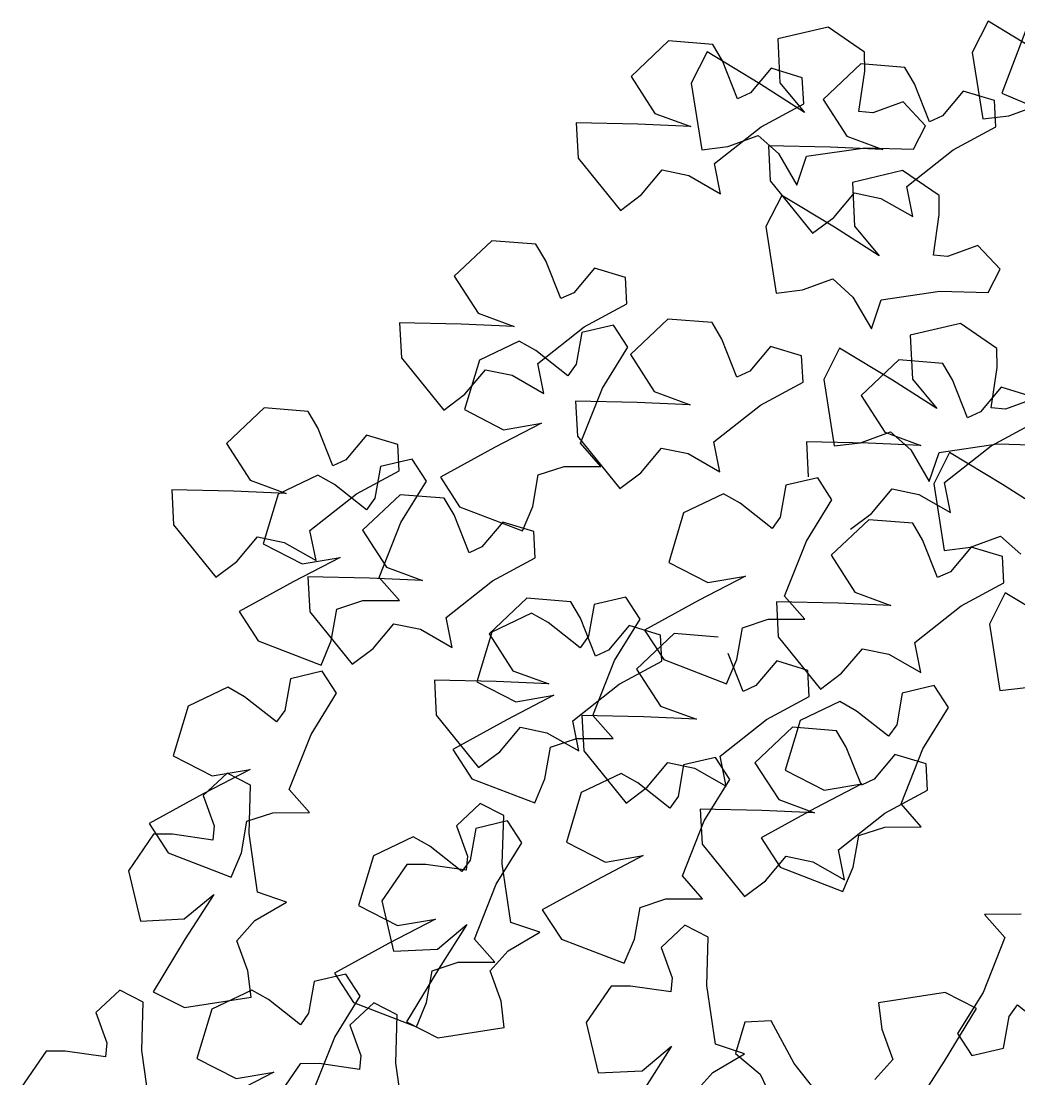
# Model space of a CAD drawing. Header units: millimetres. Extents: x 441156 to 441876, y 4514765 to 4515211.
# Drawn here: x 441405.968 to 441407.421, y 4514822.203 to 4514823.742 of the extents above; entities that cross this region are included whole.
import ezdxf

# ---------------------------------------------------------------- set-up
doc = ezdxf.new("R2010")
doc.units = ezdxf.units.MM
doc.layers.add('01_piscinas', color=254, linetype='Continuous')

msp = doc.modelspace()

# ---------------------------------------------------------------- linework, layer by layer
at = {"layer": '01_piscinas'}
for p, q in [((441407.14331626, 4514823.73341615, 0.00000053), (441407.07007379, 4514823.71616075, 0.00000053)), ((441407.19630826, 4514823.69702524, 0.00000053), (441407.14331626, 4514823.73341615, 0.00000053)), ((441407.37620943, 4514823.74209471, 0.00000053), (441407.35301222, 4514823.69655175, 0.00000053)), ((441407.45297637, 4514823.69559182, 0.00000053), (441407.37620943, 4514823.74209471, 0.00000053)), ((441407.07007379, 4514823.71616075, 0.00000053), (441407.07321238, 4514823.65226213, 0.00000053)), ((441407.43129838, 4514823.72879011, 0.00000053), (441407.39617045, 4514823.63731691, 0.00000053)), ((441406.91113592, 4514823.71321938, 0.00000053), (441406.85633378, 4514823.66165453, 0.00000053)), ((441406.97522379, 4514823.70819992, 0.00000053), (441406.91113592, 4514823.71321938, 0.00000053)), ((441406.98938769, 4514823.68424505, 0.00000053), (441406.97522379, 4514823.70819992, 0.00000053)), ((441406.96725883, 4514823.6973264, 0.00000053), (441406.94406162, 4514823.65178344, 0.00000053)), ((441407.04402577, 4514823.6508235, 0.00000053), (441406.96725883, 4514823.6973264, 0.00000053)), ((441407.19659712, 4514823.66919776, 0.00000053), (441407.19630826, 4514823.69702524, 0.00000053)), ((441407.35301222, 4514823.69655175, 0.00000053), (441407.36832715, 4514823.59976966, 0.00000053)), ((441407.01136426, 4514823.62906863, 0.00000053), (441406.98938769, 4514823.68424505, 0.00000053)), ((441407.06022594, 4514823.67355804, 0.00000053), (441407.03012757, 4514823.63770918, 0.00000053)), ((441407.10569724, 4514823.65977483, 0.00000053), (441407.06022594, 4514823.67355804, 0.00000053)), ((441407.1908188, 4514823.67983062, 0.00000053), (441407.13601666, 4514823.62826577, 0.00000053)), ((441407.18804118, 4514823.61042529, 0.00000053), (441407.19659712, 4514823.66919776, 0.00000053)), ((441407.25490667, 4514823.67481116, 0.00000053), (441407.1908188, 4514823.67983062, 0.00000053)), ((441407.26907057, 4514823.65085629, 0.00000053), (441407.25490667, 4514823.67481116, 0.00000053)), ((441406.85633378, 4514823.66165453, 0.00000053), (441406.89100118, 4514823.60788599, 0.00000053)), ((441407.10770145, 4514823.62163507, 0.00000053), (441407.10569724, 4514823.65977483, 0.00000053)), ((441406.94406162, 4514823.65178344, 0.00000053), (441406.95937654, 4514823.55500135, 0.00000053)), ((441407.10890524, 4514823.6093766, 0.00000053), (441407.04402577, 4514823.6508235, 0.00000053)), ((441407.07321238, 4514823.65226213, 0.00000053), (441407.10890524, 4514823.6093766, 0.00000053)), ((441407.29104714, 4514823.59567987, 0.00000053), (441407.26907057, 4514823.65085629, 0.00000053)), ((441407.33990882, 4514823.64016929, 0.00000053), (441407.30981046, 4514823.60432042, 0.00000053)), ((441407.38538012, 4514823.62638607, 0.00000053), (441407.33990882, 4514823.64016929, 0.00000053)), ((441407.03012757, 4514823.63770918, 0.00000053), (441407.01136426, 4514823.62906863, 0.00000053)), ((441407.13601666, 4514823.62826577, 0.00000053), (441407.17068407, 4514823.57449723, 0.00000053)), ((441407.25260134, 4514823.62452342, 0.00000053), (441407.20861096, 4514823.60852658, 0.00000053)), ((441407.28508904, 4514823.58985115, 0.00000053), (441407.25260134, 4514823.62452342, 0.00000053)), ((441407.38738433, 4514823.58824631, 0.00000053), (441407.38538012, 4514823.62638607, 0.00000053)), ((441407.39617045, 4514823.63731691, 0.00000053), (441407.43146602, 4514823.6223269, 0.00000053)), ((441406.89100118, 4514823.60788599, 0.00000053), (441406.94335487, 4514823.58859246, 0.00000053)), ((441407.04563253, 4514823.58823433, 0.00000053), (441407.10770145, 4514823.62163507, 0.00000053)), ((441407.20861096, 4514823.60852658, 0.00000053), (441407.18804118, 4514823.61042529, 0.00000053)), ((441407.40638901, 4514823.60443572, 0.00000053), (441407.45037939, 4514823.62043257, 0.00000053)), ((441406.77671058, 4514823.59393602, 0.00000053), (441406.77939269, 4514823.54289605, 0.00000053)), ((441406.86644415, 4514823.59204679, 0.00000053), (441406.77671058, 4514823.59393602, 0.00000053)), ((441407.30981046, 4514823.60432042, 0.00000053), (441407.29104714, 4514823.59567987, 0.00000053)), ((441407.36832715, 4514823.59976966, 0.00000053), (441407.40638901, 4514823.60443572, 0.00000053)), ((441406.94335487, 4514823.58859246, 0.00000053), (441406.86644415, 4514823.59204679, 0.00000053)), ((441406.97802228, 4514823.53482392, 0.00000053), (441407.04563253, 4514823.58823433, 0.00000053)), ((441407.26775486, 4514823.55581905, 0.00000053), (441407.28508904, 4514823.58985115, 0.00000053)), ((441407.32531541, 4514823.55484557, 0.00000053), (441407.38738433, 4514823.58824631, 0.00000053)), ((441406.99743841, 4514823.55966741, 0.00000053), (441407.04142878, 4514823.57566426, 0.00000053)), ((441407.04142878, 4514823.57566426, 0.00000053), (441407.07090426, 4514823.54927541, 0.00000053)), ((441407.17068407, 4514823.57449723, 0.00000053), (441407.22303775, 4514823.5552037, 0.00000053)), ((441406.95937654, 4514823.55500135, 0.00000053), (441406.99743841, 4514823.55966741, 0.00000053)), ((441407.05639347, 4514823.56054726, 0.00000053), (441407.05907557, 4514823.50950729, 0.00000053)), ((441407.14612703, 4514823.55865804, 0.00000053), (441407.05639347, 4514823.56054726, 0.00000053)), ((441407.07090426, 4514823.54927541, 0.00000053), (441407.09772186, 4514823.50316244, 0.00000053)), ((441407.11204382, 4514823.54547798, 0.00000053), (441407.19730122, 4514823.55792762, 0.00000053)), ((441407.22303775, 4514823.5552037, 0.00000053), (441407.14612703, 4514823.55865804, 0.00000053)), ((441407.19730122, 4514823.55792762, 0.00000053), (441407.26775486, 4514823.55581905, 0.00000053)), ((441407.25770516, 4514823.50143516, 0.00000053), (441407.32531541, 4514823.55484557, 0.00000053)), ((441406.77939269, 4514823.54289605, 0.00000053), (441406.84104685, 4514823.46673776, 0.00000053)), ((441406.98677686, 4514823.49101661, 0.00000053), (441406.97802228, 4514823.53482392, 0.00000053)), ((441407.09772186, 4514823.50316244, 0.00000053), (441407.11204382, 4514823.54547798, 0.00000053)), ((441406.87167636, 4514823.48980962, 0.00000053), (441406.90177472, 4514823.52565849, 0.00000053)), ((441406.90177472, 4514823.52565849, 0.00000053), (441406.94049565, 4514823.51754281, 0.00000053)), ((441406.94049565, 4514823.51754281, 0.00000053), (441406.98677686, 4514823.49101661, 0.00000053)), ((441407.25180426, 4514823.52468992, 0.00000053), (441407.17856179, 4514823.50743452, 0.00000053)), ((441407.30479626, 4514823.488299, 0.00000053), (441407.25180426, 4514823.52468992, 0.00000053)), ((441407.05907557, 4514823.50950729, 0.00000053), (441407.12072973, 4514823.433349, 0.00000053)), ((441407.17856179, 4514823.50743452, 0.00000053), (441407.18170038, 4514823.4435359, 0.00000053)), ((441407.26645974, 4514823.45762786, 0.00000053), (441407.25770516, 4514823.50143516, 0.00000053)), ((441406.84104685, 4514823.46673776, 0.00000053), (441406.87167636, 4514823.48980962, 0.00000053)), ((441407.07574683, 4514823.48860017, 0.00000053), (441407.05254962, 4514823.4430572, 0.00000053)), ((441407.15251377, 4514823.44209727, 0.00000053), (441407.07574683, 4514823.48860017, 0.00000053)), ((441407.15135924, 4514823.45642087, 0.00000053), (441407.1814576, 4514823.49226973, 0.00000053)), ((441407.1814576, 4514823.49226973, 0.00000053), (441407.22017853, 4514823.48415406, 0.00000053)), ((441407.30508512, 4514823.46047153, 0.00000053), (441407.30479626, 4514823.488299, 0.00000053)), ((441407.22017853, 4514823.48415406, 0.00000053), (441407.26645974, 4514823.45762786, 0.00000053)), ((441407.12072973, 4514823.433349, 0.00000053), (441407.15135924, 4514823.45642087, 0.00000053)), ((441407.29652918, 4514823.40169906, 0.00000053), (441407.30508512, 4514823.46047153, 0.00000053)), ((441407.05254962, 4514823.4430572, 0.00000053), (441407.06786454, 4514823.34627511, 0.00000053)), ((441407.21739323, 4514823.40065036, 0.00000053), (441407.15251377, 4514823.44209727, 0.00000053)), ((441407.18170038, 4514823.4435359, 0.00000053), (441407.21739323, 4514823.40065036, 0.00000053)), ((441406.65384477, 4514823.42242703, 0.00000053), (441406.59904263, 4514823.37086218, 0.00000053)), ((441406.71793264, 4514823.41740757, 0.00000053), (441406.65384477, 4514823.42242703, 0.00000053)), ((441406.73209654, 4514823.3934527, 0.00000053), (441406.71793264, 4514823.41740757, 0.00000053)), ((441407.36108934, 4514823.41579719, 0.00000053), (441407.31709896, 4514823.39980034, 0.00000053)), ((441407.39357703, 4514823.38112492, 0.00000053), (441407.36108934, 4514823.41579719, 0.00000053)), ((441406.75407311, 4514823.33827628, 0.00000053), (441406.73209654, 4514823.3934527, 0.00000053)), ((441407.31709896, 4514823.39980034, 0.00000053), (441407.29652918, 4514823.40169906, 0.00000053)), ((441406.80293478, 4514823.3827657, 0.00000053), (441406.77283642, 4514823.34691683, 0.00000053)), ((441406.84840609, 4514823.36898248, 0.00000053), (441406.80293478, 4514823.3827657, 0.00000053)), ((441407.37624285, 4514823.34709281, 0.00000053), (441407.39357703, 4514823.38112492, 0.00000053)), ((441406.59904263, 4514823.37086218, 0.00000053), (441406.63371003, 4514823.31709364, 0.00000053)), ((441406.8504103, 4514823.33084272, 0.00000053), (441406.84840609, 4514823.36898248, 0.00000053)), ((441407.1059264, 4514823.35094118, 0.00000053), (441407.14991678, 4514823.36693802, 0.00000053)), ((441407.14991678, 4514823.36693802, 0.00000053), (441407.17939226, 4514823.34054918, 0.00000053)), ((441406.77283642, 4514823.34691683, 0.00000053), (441406.75407311, 4514823.33827628, 0.00000053)), ((441407.06786454, 4514823.34627511, 0.00000053), (441407.1059264, 4514823.35094118, 0.00000053)), ((441407.22053182, 4514823.33675174, 0.00000053), (441407.30578922, 4514823.34920139, 0.00000053)), ((441407.30578922, 4514823.34920139, 0.00000053), (441407.37624285, 4514823.34709281, 0.00000053)), ((441406.78834138, 4514823.29744198, 0.00000053), (441406.8504103, 4514823.33084272, 0.00000053)), ((441407.17939226, 4514823.34054918, 0.00000053), (441407.20620986, 4514823.29443621, 0.00000053)), ((441407.20620986, 4514823.29443621, 0.00000053), (441407.22053182, 4514823.33675174, 0.00000053)), ((441406.63371003, 4514823.31709364, 0.00000053), (441406.68606372, 4514823.29780011, 0.00000053)), ((441406.51941943, 4514823.30314367, 0.00000053), (441406.52210154, 4514823.2521037, 0.00000053)), ((441406.609153, 4514823.30125445, 0.00000053), (441406.51941943, 4514823.30314367, 0.00000053)), ((441406.68606372, 4514823.29780011, 0.00000053), (441406.609153, 4514823.30125445, 0.00000053)), ((441406.83086209, 4514823.29977995, 0.00000053), (441406.78459118, 4514823.28898092, 0.00000053)), ((441406.85166767, 4514823.26775206, 0.00000053), (441406.83086209, 4514823.29977995, 0.00000053)), ((441406.91014412, 4514823.30831393, 0.00000053), (441406.85534198, 4514823.25674907, 0.00000053)), ((441406.97423199, 4514823.30329447, 0.00000053), (441406.91014412, 4514823.30831393, 0.00000053)), ((441406.98839589, 4514823.2793396, 0.00000053), (441406.97423199, 4514823.30329447, 0.00000053)), ((441407.33608466, 4514823.30223621, 0.00000053), (441407.26284218, 4514823.28498081, 0.00000053)), ((441407.38907665, 4514823.26584529, 0.00000053), (441407.33608466, 4514823.30223621, 0.00000053)), ((441406.72073113, 4514823.24403157, 0.00000053), (441406.78834138, 4514823.29744198, 0.00000053)), ((441406.78459118, 4514823.28898092, 0.00000053), (441406.77644966, 4514823.24288571, 0.00000053)), ((441407.26284218, 4514823.28498081, 0.00000053), (441407.26598077, 4514823.22108219, 0.00000053)), ((441406.69365622, 4514823.27648059, 0.00000053), (441406.63564477, 4514823.24878363, 0.00000053)), ((441406.71789996, 4514823.26281701, 0.00000053), (441406.69365622, 4514823.27648059, 0.00000053)), ((441407.01037246, 4514823.22416318, 0.00000053), (441406.98839589, 4514823.2793396, 0.00000053)), ((441406.76452043, 4514823.22602111, 0.00000053), (441406.71789996, 4514823.26281701, 0.00000053)), ((441406.81461478, 4514823.20779171, 0.00000053), (441406.85166767, 4514823.26775206, 0.00000053)), ((441406.85534198, 4514823.25674907, 0.00000053), (441406.89000939, 4514823.20298054, 0.00000053)), ((441407.05923414, 4514823.26865259, 0.00000053), (441407.02913578, 4514823.23280373, 0.00000053)), ((441407.10470544, 4514823.25486937, 0.00000053), (441407.05923414, 4514823.26865259, 0.00000053)), ((441407.10670965, 4514823.21672962, 0.00000053), (441407.10470544, 4514823.25486937, 0.00000053)), ((441407.16002722, 4514823.26614646, 0.00000053), (441407.13683001, 4514823.22060349, 0.00000053)), ((441407.23679416, 4514823.21964356, 0.00000053), (441407.16002722, 4514823.26614646, 0.00000053)), ((441407.38936552, 4514823.23801782, 0.00000053), (441407.38907665, 4514823.26584529, 0.00000053)), ((441406.52210154, 4514823.2521037, 0.00000053), (441406.5837557, 4514823.17594542, 0.00000053)), ((441406.63564477, 4514823.24878363, 0.00000053), (441406.61396715, 4514823.17672609, 0.00000053)), ((441406.72948571, 4514823.20022427, 0.00000053), (441406.72073113, 4514823.24403157, 0.00000053)), ((441406.77644966, 4514823.24288571, 0.00000053), (441406.76452043, 4514823.22602111, 0.00000053)), ((441407.2460387, 4514823.24902849, 0.00000053), (441407.19123656, 4514823.19746364, 0.00000053)), ((441407.31012657, 4514823.24400903, 0.00000053), (441407.2460387, 4514823.24902849, 0.00000053)), ((441407.32429047, 4514823.22005416, 0.00000053), (441407.31012657, 4514823.24400903, 0.00000053)), ((441406.61438521, 4514823.19901728, 0.00000053), (441406.64448357, 4514823.23486614, 0.00000053)), ((441406.64448357, 4514823.23486614, 0.00000053), (441406.6832045, 4514823.22675047, 0.00000053)), ((441406.6832045, 4514823.22675047, 0.00000053), (441406.72948571, 4514823.20022427, 0.00000053)), ((441407.02913578, 4514823.23280373, 0.00000053), (441407.01037246, 4514823.22416318, 0.00000053)), ((441407.38080957, 4514823.17924535, 0.00000053), (441407.38936552, 4514823.23801782, 0.00000053)), ((441406.78276779, 4514823.12773181, 0.00000053), (441406.81461478, 4514823.20779171, 0.00000053)), ((441407.04464073, 4514823.18332888, 0.00000053), (441407.10670965, 4514823.21672962, 0.00000053)), ((441407.13683001, 4514823.22060349, 0.00000053), (441407.15214493, 4514823.12382141, 0.00000053)), ((441407.30167363, 4514823.17819665, 0.00000053), (441407.23679416, 4514823.21964356, 0.00000053)), ((441407.26598077, 4514823.22108219, 0.00000053), (441407.30167363, 4514823.17819665, 0.00000053)), ((441407.34626704, 4514823.16487774, 0.00000053), (441407.32429047, 4514823.22005416, 0.00000053)), ((441407.39512872, 4514823.20936716, 0.00000053), (441407.36503036, 4514823.17351829, 0.00000053)), ((441407.44060002, 4514823.19558394, 0.00000053), (441407.39512872, 4514823.20936716, 0.00000053)), ((441406.5837557, 4514823.17594542, 0.00000053), (441406.61438521, 4514823.19901728, 0.00000053)), ((441406.89000939, 4514823.20298054, 0.00000053), (441406.94236307, 4514823.18368701, 0.00000053)), ((441407.19123656, 4514823.19746364, 0.00000053), (441407.22590397, 4514823.1436951, 0.00000053)), ((441407.44536973, 4514823.19334348, 0.00000053), (441407.40137935, 4514823.17734663, 0.00000053)), ((441406.32206731, 4514823.17918123, 0.00000053), (441406.26726517, 4514823.12761638, 0.00000053)), ((441406.38615518, 4514823.17416177, 0.00000053), (441406.32206731, 4514823.17918123, 0.00000053)), ((441406.61396715, 4514823.17672609, 0.00000053), (441406.67087427, 4514823.14749487, 0.00000053)), ((441406.77571879, 4514823.18903057, 0.00000053), (441406.77840089, 4514823.1379906, 0.00000053)), ((441406.86545235, 4514823.18714134, 0.00000053), (441406.77571879, 4514823.18903057, 0.00000053)), ((441406.94236307, 4514823.18368701, 0.00000053), (441406.86545235, 4514823.18714134, 0.00000053)), ((441406.97703048, 4514823.12991847, 0.00000053), (441407.04464073, 4514823.18332888, 0.00000053)), ((441407.40137935, 4514823.17734663, 0.00000053), (441407.38080957, 4514823.17924535, 0.00000053)), ((441406.40031909, 4514823.1502069, 0.00000053), (441406.38615518, 4514823.17416177, 0.00000053)), ((441407.36503036, 4514823.17351829, 0.00000053), (441407.34626704, 4514823.16487774, 0.00000053)), ((441406.42229566, 4514823.09503048, 0.00000053), (441406.40031909, 4514823.1502069, 0.00000053)), ((441406.72586066, 4514823.15696303, 0.00000053), (441406.65752685, 4514823.12149921, 0.00000053)), ((441406.67087427, 4514823.14749487, 0.00000053), (441406.72586066, 4514823.15696303, 0.00000053)), ((441407.38053531, 4514823.12404344, 0.00000053), (441407.44260424, 4514823.15744418, 0.00000053)), ((441406.47115733, 4514823.1395199, 0.00000053), (441406.44105897, 4514823.10367104, 0.00000053)), ((441406.51662863, 4514823.12573668, 0.00000053), (441406.47115733, 4514823.1395199, 0.00000053)), ((441406.77840089, 4514823.1379906, 0.00000053), (441406.84005505, 4514823.06183231, 0.00000053)), ((441407.1902068, 4514823.12848747, 0.00000053), (441407.23419717, 4514823.14448432, 0.00000053)), ((441407.22590397, 4514823.1436951, 0.00000053), (441407.27825766, 4514823.12440157, 0.00000053)), ((441407.23419717, 4514823.14448432, 0.00000053), (441407.26367265, 4514823.11809547, 0.00000053)), ((441406.26726517, 4514823.12761638, 0.00000053), (441406.30193258, 4514823.07384784, 0.00000053)), ((441406.51863285, 4514823.08759692, 0.00000053), (441406.51662863, 4514823.12573668, 0.00000053)), ((441406.65752685, 4514823.12149921, 0.00000053), (441406.57887069, 4514823.07826854, 0.00000053)), ((441406.81225313, 4514823.09417086, 0.00000053), (441406.78276779, 4514823.12773181, 0.00000053)), ((441406.87068456, 4514823.08490417, 0.00000053), (441406.90078292, 4514823.12075304, 0.00000053)), ((441406.90078292, 4514823.12075304, 0.00000053), (441406.93950385, 4514823.11263736, 0.00000053)), ((441406.98578507, 4514823.08611116, 0.00000053), (441406.97703048, 4514823.12991847, 0.00000053)), ((441407.11161337, 4514823.12974513, 0.00000053), (441407.11429548, 4514823.07870516, 0.00000053)), ((441407.20134694, 4514823.12785591, 0.00000053), (441407.11161337, 4514823.12974513, 0.00000053)), ((441407.15214493, 4514823.12382141, 0.00000053), (441407.1902068, 4514823.12848747, 0.00000053)), ((441407.27825766, 4514823.12440157, 0.00000053), (441407.20134694, 4514823.12785591, 0.00000053)), ((441407.26367265, 4514823.11809547, 0.00000053), (441407.29049025, 4514823.0719825, 0.00000053)), ((441407.30481221, 4514823.11429803, 0.00000053), (441407.39006961, 4514823.12674768, 0.00000053)), ((441407.31292506, 4514823.07063303, 0.00000053), (441407.38053531, 4514823.12404344, 0.00000053)), ((441407.39006961, 4514823.12674768, 0.00000053), (441407.46052325, 4514823.1246391, 0.00000053)), ((441406.44105897, 4514823.10367104, 0.00000053), (441406.42229566, 4514823.09503048, 0.00000053)), ((441406.53766833, 4514823.10453051, 0.00000053), (441406.49139741, 4514823.09373147, 0.00000053)), ((441406.5584739, 4514823.07250261, 0.00000053), (441406.53766833, 4514823.10453051, 0.00000053)), ((441406.93950385, 4514823.11263736, 0.00000053), (441406.98578507, 4514823.08611116, 0.00000053)), ((441407.29049025, 4514823.0719825, 0.00000053), (441407.30481221, 4514823.11429803, 0.00000053)), ((441407.32022759, 4514823.11425011, 0.00000053), (441407.29703037, 4514823.06870714, 0.00000053)), ((441407.39699452, 4514823.06774721, 0.00000053), (441407.32022759, 4514823.11425011, 0.00000053)), ((441406.45656392, 4514823.05419618, 0.00000053), (441406.51863285, 4514823.08759692, 0.00000053)), ((441406.49139741, 4514823.09373147, 0.00000053), (441406.4832559, 4514823.04763626, 0.00000053)), ((441406.72131818, 4514823.08167053, 0.00000053), (441406.75890933, 4514823.09400262, 0.00000053)), ((441406.75890933, 4514823.09400262, 0.00000053), (441406.81225313, 4514823.09417086, 0.00000053)), ((441406.84005505, 4514823.06183231, 0.00000053), (441406.87068456, 4514823.08490417, 0.00000053)), ((441406.30193258, 4514823.07384784, 0.00000053), (441406.35428627, 4514823.05455431, 0.00000053)), ((441406.40046246, 4514823.08123114, 0.00000053), (441406.342451, 4514823.05353418, 0.00000053)), ((441406.42470619, 4514823.06756757, 0.00000053), (441406.40046246, 4514823.08123114, 0.00000053)), ((441406.52142101, 4514823.01254226, 0.00000053), (441406.5584739, 4514823.07250261, 0.00000053)), ((441406.57887069, 4514823.07826854, 0.00000053), (441406.60671345, 4514823.03540769, 0.00000053)), ((441406.71317666, 4514823.03557533, 0.00000053), (441406.72131818, 4514823.08167053, 0.00000053)), ((441407.12810529, 4514823.07735055, 0.00000053), (441407.08183438, 4514823.06655151, 0.00000053)), ((441407.14891087, 4514823.04532265, 0.00000053), (441407.12810529, 4514823.07735055, 0.00000053)), ((441407.32167965, 4514823.02682573, 0.00000053), (441407.31292506, 4514823.07063303, 0.00000053)), ((441406.18764198, 4514823.05989787, 0.00000053), (441406.19032409, 4514823.0088579, 0.00000053)), ((441406.27737555, 4514823.05800865, 0.00000053), (441406.18764198, 4514823.05989787, 0.00000053)), ((441406.35428627, 4514823.05455431, 0.00000053), (441406.27737555, 4514823.05800865, 0.00000053)), ((441406.342451, 4514823.05353418, 0.00000053), (441406.32077338, 4514822.98147664, 0.00000053)), ((441406.38895367, 4514823.00078577, 0.00000053), (441406.45656392, 4514823.05419618, 0.00000053)), ((441406.47132667, 4514823.03077167, 0.00000053), (441406.42470619, 4514823.06756757, 0.00000053)), ((441406.99089942, 4514823.05405118, 0.00000053), (441406.93288797, 4514823.02635423, 0.00000053)), ((441407.01514315, 4514823.04038761, 0.00000053), (441406.99089942, 4514823.05405118, 0.00000053)), ((441407.08183438, 4514823.06655151, 0.00000053), (441407.07369286, 4514823.02045631, 0.00000053)), ((441407.20657914, 4514823.02561874, 0.00000053), (441407.2366775, 4514823.0614676, 0.00000053)), ((441407.2366775, 4514823.0614676, 0.00000053), (441407.27539843, 4514823.05335193, 0.00000053)), ((441407.29703037, 4514823.06870714, 0.00000053), (441407.3123453, 4514822.97192505, 0.00000053)), ((441407.46187399, 4514823.0263003, 0.00000053), (441407.39699452, 4514823.06774721, 0.00000053)), ((441406.52038379, 4514823.05266301, 0.00000053), (441406.46558165, 4514823.00109816, 0.00000053)), ((441406.4832559, 4514823.04763626, 0.00000053), (441406.47132667, 4514823.03077167, 0.00000053)), ((441406.58447166, 4514823.04764355, 0.00000053), (441406.52038379, 4514823.05266301, 0.00000053)), ((441406.59863556, 4514823.02368869, 0.00000053), (441406.58447166, 4514823.04764355, 0.00000053)), ((441407.06176363, 4514823.00359171, 0.00000053), (441407.01514315, 4514823.04038761, 0.00000053)), ((441407.11185797, 4514822.98536231, 0.00000053), (441407.14891087, 4514823.04532265, 0.00000053)), ((441407.27539843, 4514823.05335193, 0.00000053), (441407.32167965, 4514823.02682573, 0.00000053)), ((441406.62061213, 4514822.96851226, 0.00000053), (441406.59863556, 4514823.02368869, 0.00000053)), ((441406.60671345, 4514823.03540769, 0.00000053), (441406.69818666, 4514823.00027976, 0.00000053)), ((441406.69818666, 4514823.00027976, 0.00000053), (441406.71317666, 4514823.03557533, 0.00000053)), ((441406.93288797, 4514823.02635423, 0.00000053), (441406.91121035, 4514822.95429669, 0.00000053)), ((441407.17594963, 4514823.00254687, 0.00000053), (441407.20657914, 4514823.02561874, 0.00000053)), ((441406.19032409, 4514823.0088579, 0.00000053), (441406.25197824, 4514822.93269962, 0.00000053)), ((441406.48957402, 4514822.93248237, 0.00000053), (441406.52142101, 4514823.01254226, 0.00000053)), ((441406.66947381, 4514823.01300168, 0.00000053), (441406.63937545, 4514822.97715281, 0.00000053)), ((441406.71494511, 4514822.99921846, 0.00000053), (441406.66947381, 4514823.01300168, 0.00000053)), ((441407.07369286, 4514823.02045631, 0.00000053), (441407.06176363, 4514823.00359171, 0.00000053)), ((441407.2024507, 4514823.01638106, 0.00000053), (441407.14764856, 4514822.96481621, 0.00000053)), ((441407.26653857, 4514823.0113616, 0.00000053), (441407.2024507, 4514823.01638106, 0.00000053)), ((441407.28070247, 4514822.98740673, 0.00000053), (441407.26653857, 4514823.0113616, 0.00000053)), ((441406.39770826, 4514822.95697847, 0.00000053), (441406.38895367, 4514823.00078577, 0.00000053)), ((441406.46558165, 4514823.00109816, 0.00000053), (441406.50024906, 4514822.94732962, 0.00000053)), ((441406.71694933, 4514822.9610787, 0.00000053), (441406.71494511, 4514822.99921846, 0.00000053)), ((441407.35040716, 4514822.97659112, 0.00000053), (441407.39439754, 4514822.99258796, 0.00000053)), ((441407.39439754, 4514822.99258796, 0.00000053), (441407.42387301, 4514822.96619912, 0.00000053)), ((441406.28260775, 4514822.95577148, 0.00000053), (441406.31270611, 4514822.99162034, 0.00000053)), ((441406.31270611, 4514822.99162034, 0.00000053), (441406.35142705, 4514822.98350467, 0.00000053)), ((441406.32077338, 4514822.98147664, 0.00000053), (441406.3776805, 4514822.95224543, 0.00000053)), ((441406.35142705, 4514822.98350467, 0.00000053), (441406.39770826, 4514822.95697847, 0.00000053)), ((441406.63937545, 4514822.97715281, 0.00000053), (441406.62061213, 4514822.96851226, 0.00000053)), ((441407.08001098, 4514822.90530241, 0.00000053), (441407.11185797, 4514822.98536231, 0.00000053)), ((441407.30267904, 4514822.93223031, 0.00000053), (441407.28070247, 4514822.98740673, 0.00000053)), ((441407.3123453, 4514822.97192505, 0.00000053), (441407.35040716, 4514822.97659112, 0.00000053)), ((441407.35154072, 4514822.97671973, 0.00000053), (441407.32144236, 4514822.94087086, 0.00000053)), ((441407.39701202, 4514822.96293651, 0.00000053), (441407.35154072, 4514822.97671973, 0.00000053)), ((441406.4326669, 4514822.96171358, 0.00000053), (441406.36433309, 4514822.92624977, 0.00000053)), ((441406.3776805, 4514822.95224543, 0.00000053), (441406.4326669, 4514822.96171358, 0.00000053)), ((441406.6548804, 4514822.92767796, 0.00000053), (441406.71694933, 4514822.9610787, 0.00000053)), ((441407.14764856, 4514822.96481621, 0.00000053), (441407.18231597, 4514822.91104768, 0.00000053)), ((441407.39901623, 4514822.92479675, 0.00000053), (441407.39701202, 4514822.96293651, 0.00000053)), ((441406.25197824, 4514822.93269962, 0.00000053), (441406.28260775, 4514822.95577148, 0.00000053)), ((441406.50024906, 4514822.94732962, 0.00000053), (441406.55260275, 4514822.92803609, 0.00000053)), ((441406.91121035, 4514822.95429669, 0.00000053), (441406.96811747, 4514822.92506547, 0.00000053)), ((441406.38595846, 4514822.93337965, 0.00000053), (441406.38864057, 4514822.88233968, 0.00000053)), ((441406.47569203, 4514822.93149043, 0.00000053), (441406.38595846, 4514822.93337965, 0.00000053)), ((441406.55260275, 4514822.92803609, 0.00000053), (441406.47569203, 4514822.93149043, 0.00000053)), ((441406.51905936, 4514822.89892142, 0.00000053), (441406.48957402, 4514822.93248237, 0.00000053)), ((441407.02310386, 4514822.93453362, 0.00000053), (441406.95477005, 4514822.89906981, 0.00000053)), ((441406.96811747, 4514822.92506547, 0.00000053), (441407.02310386, 4514822.93453362, 0.00000053)), ((441407.32144236, 4514822.94087086, 0.00000053), (441407.30267904, 4514822.93223031, 0.00000053)), ((441406.36433309, 4514822.92624977, 0.00000053), (441406.28567693, 4514822.8830191, 0.00000053)), ((441406.58727015, 4514822.87426755, 0.00000053), (441406.6548804, 4514822.92767796, 0.00000053)), ((441407.33694731, 4514822.89139601, 0.00000053), (441407.39901623, 4514822.92479675, 0.00000053)), ((441406.70459961, 4514822.90215264, 0.00000053), (441406.64979747, 4514822.85058779, 0.00000053)), ((441406.76868748, 4514822.89713318, 0.00000053), (441406.70459961, 4514822.90215264, 0.00000053)), ((441406.84874008, 4514822.90377026, 0.00000053), (441406.80246917, 4514822.89297122, 0.00000053)), ((441406.86954566, 4514822.87174236, 0.00000053), (441406.84874008, 4514822.90377026, 0.00000053)), ((441407.10949633, 4514822.87174146, 0.00000053), (441407.08001098, 4514822.90530241, 0.00000053)), ((441407.18231597, 4514822.91104768, 0.00000053), (441407.23466965, 4514822.89175414, 0.00000053)), ((441407.40121, 4514822.91018541, 0.00000053), (441407.37801278, 4514822.86464245, 0.00000053)), ((441407.47797693, 4514822.86368251, 0.00000053), (441407.40121, 4514822.91018541, 0.00000053)), ((441406.4199829, 4514822.84032588, 0.00000053), (441406.42812441, 4514822.88642109, 0.00000053)), ((441406.42812441, 4514822.88642109, 0.00000053), (441406.46571556, 4514822.89875318, 0.00000053)), ((441406.46571556, 4514822.89875318, 0.00000053), (441406.51905936, 4514822.89892142, 0.00000053)), ((441406.78285138, 4514822.87317832, 0.00000053), (441406.76868748, 4514822.89713318, 0.00000053)), ((441406.80246917, 4514822.89297122, 0.00000053), (441406.79432766, 4514822.84687601, 0.00000053)), ((441406.95477005, 4514822.89906981, 0.00000053), (441406.87611389, 4514822.85583914, 0.00000053)), ((441407.06802537, 4514822.8970977, 0.00000053), (441407.07070747, 4514822.84605773, 0.00000053)), ((441407.15775893, 4514822.89520848, 0.00000053), (441407.06802537, 4514822.8970977, 0.00000053)), ((441407.23466965, 4514822.89175414, 0.00000053), (441407.15775893, 4514822.89520848, 0.00000053)), ((441407.26933706, 4514822.8379856, 0.00000053), (441407.33694731, 4514822.89139601, 0.00000053)), ((441406.28567693, 4514822.8830191, 0.00000053), (441406.31351969, 4514822.84015824, 0.00000053)), ((441406.38864057, 4514822.88233968, 0.00000053), (441406.45029472, 4514822.8061814, 0.00000053)), ((441406.59602474, 4514822.83046025, 0.00000053), (441406.58727015, 4514822.87426755, 0.00000053)), ((441406.71153422, 4514822.88047089, 0.00000053), (441406.65352276, 4514822.85277394, 0.00000053)), ((441406.73577795, 4514822.86680732, 0.00000053), (441406.71153422, 4514822.88047089, 0.00000053)), ((441406.80482795, 4514822.8180019, 0.00000053), (441406.78285138, 4514822.87317832, 0.00000053)), ((441406.83249277, 4514822.81178201, 0.00000053), (441406.86954566, 4514822.87174236, 0.00000053)), ((441407.01856138, 4514822.85924113, 0.00000053), (441407.05615252, 4514822.87157322, 0.00000053)), ((441407.05615252, 4514822.87157322, 0.00000053), (441407.10949633, 4514822.87174146, 0.00000053)), ((441406.48092423, 4514822.82925325, 0.00000053), (441406.51102259, 4514822.86510212, 0.00000053)), ((441406.51102259, 4514822.86510212, 0.00000053), (441406.54974353, 4514822.85698645, 0.00000053)), ((441406.54974353, 4514822.85698645, 0.00000053), (441406.59602474, 4514822.83046025, 0.00000053)), ((441406.78239843, 4514822.83001142, 0.00000053), (441406.73577795, 4514822.86680732, 0.00000053)), ((441406.85368962, 4514822.86249131, 0.00000053), (441406.82359126, 4514822.82664245, 0.00000053)), ((441406.89916093, 4514822.84870809, 0.00000053), (441406.85368962, 4514822.86249131, 0.00000053)), ((441406.87611389, 4514822.85583914, 0.00000053), (441406.90395665, 4514822.81297828, 0.00000053)), ((441407.01041986, 4514822.81314592, 0.00000053), (441407.01856138, 4514822.85924113, 0.00000053)), ((441407.37801278, 4514822.86464245, 0.00000053), (441407.39332771, 4514822.76786036, 0.00000053)), ((441406.31351969, 4514822.84015824, 0.00000053), (441406.40499289, 4514822.80503031, 0.00000053)), ((441406.40499289, 4514822.80503031, 0.00000053), (441406.4199829, 4514822.84032588, 0.00000053)), ((441406.65352276, 4514822.85277394, 0.00000053), (441406.63184514, 4514822.78071639, 0.00000053)), ((441406.64979747, 4514822.85058779, 0.00000053), (441406.68446487, 4514822.79681926, 0.00000053)), ((441406.79432766, 4514822.84687601, 0.00000053), (441406.78239843, 4514822.83001142, 0.00000053)), ((441406.91928537, 4514822.85070673, 0.00000053), (441406.86448323, 4514822.79914187, 0.00000053)), ((441406.90116514, 4514822.81056833, 0.00000053), (441406.89916093, 4514822.84870809, 0.00000053)), ((441406.98337324, 4514822.84568727, 0.00000053), (441406.91928537, 4514822.85070673, 0.00000053)), ((441407.07070747, 4514822.84605773, 0.00000053), (441407.13236163, 4514822.76989945, 0.00000053)), ((441407.27809164, 4514822.7941783, 0.00000053), (441407.26933706, 4514822.8379856, 0.00000053)), ((441406.45029472, 4514822.8061814, 0.00000053), (441406.48092423, 4514822.82925325, 0.00000053)), ((441406.82359126, 4514822.82664245, 0.00000053), (441406.80482795, 4514822.8180019, 0.00000053)), ((441407.16299114, 4514822.79297131, 0.00000053), (441407.1930895, 4514822.82882017, 0.00000053)), ((441407.1930895, 4514822.82882017, 0.00000053), (441407.23181043, 4514822.8207045, 0.00000053)), ((441406.80064578, 4514822.73172212, 0.00000053), (441406.83249277, 4514822.81178201, 0.00000053)), ((441406.83909622, 4514822.77716759, 0.00000053), (441406.90116514, 4514822.81056833, 0.00000053)), ((441406.90395665, 4514822.81297828, 0.00000053), (441406.99542986, 4514822.77785035, 0.00000053)), ((441406.99542986, 4514822.77785035, 0.00000053), (441407.01041986, 4514822.81314592, 0.00000053)), ((441407.01951371, 4514822.76655598, 0.00000053), (441406.99753714, 4514822.8217324, 0.00000053)), ((441407.06837538, 4514822.81104539, 0.00000053), (441407.03827702, 4514822.77519653, 0.00000053)), ((441407.11384669, 4514822.79726218, 0.00000053), (441407.06837538, 4514822.81104539, 0.00000053)), ((441407.23181043, 4514822.8207045, 0.00000053), (441407.27809164, 4514822.7941783, 0.00000053)), ((441406.40671841, 4514822.79592076, 0.00000053), (441406.36044749, 4514822.78512172, 0.00000053)), ((441406.42752399, 4514822.76389286, 0.00000053), (441406.40671841, 4514822.79592076, 0.00000053)), ((441406.68446487, 4514822.79681926, 0.00000053), (441406.73681856, 4514822.77752572, 0.00000053)), ((441406.86448323, 4514822.79914187, 0.00000053), (441406.89915063, 4514822.74537334, 0.00000053)), ((441407.1158509, 4514822.75912242, 0.00000053), (441407.11384669, 4514822.79726218, 0.00000053)), ((441407.13236163, 4514822.76989945, 0.00000053), (441407.16299114, 4514822.79297131, 0.00000053)), ((441406.36044749, 4514822.78512172, 0.00000053), (441406.35230598, 4514822.73902651, 0.00000053)), ((441406.57017427, 4514822.78286929, 0.00000053), (441406.57285638, 4514822.73182931, 0.00000053)), ((441406.65990784, 4514822.78098006, 0.00000053), (441406.57017427, 4514822.78286929, 0.00000053)), ((441406.63184514, 4514822.78071639, 0.00000053), (441406.68875226, 4514822.75148518, 0.00000053)), ((441406.73681856, 4514822.77752572, 0.00000053), (441406.65990784, 4514822.78098006, 0.00000053)), ((441406.77148597, 4514822.72375719, 0.00000053), (441406.83909622, 4514822.77716759, 0.00000053)), ((441406.26951254, 4514822.77262139, 0.00000053), (441406.21150109, 4514822.74492443, 0.00000053)), ((441406.29375627, 4514822.75895782, 0.00000053), (441406.26951254, 4514822.77262139, 0.00000053)), ((441406.39047109, 4514822.70393251, 0.00000053), (441406.42752399, 4514822.76389286, 0.00000053)), ((441407.03827702, 4514822.77519653, 0.00000053), (441407.01951371, 4514822.76655598, 0.00000053)), ((441407.25129205, 4514822.76426292, 0.00000053), (441407.24315054, 4514822.71816771, 0.00000053)), ((441407.29756297, 4514822.77506195, 0.00000053), (441407.25129205, 4514822.76426292, 0.00000053)), ((441407.31836854, 4514822.74303406, 0.00000053), (441407.29756297, 4514822.77506195, 0.00000053)), ((441407.39332771, 4514822.76786036, 0.00000053), (441407.43138957, 4514822.77252642, 0.00000053)), ((441406.34037675, 4514822.72216192, 0.00000053), (441406.29375627, 4514822.75895782, 0.00000053)), ((441406.74373865, 4514822.76095333, 0.00000053), (441406.67540485, 4514822.72548952, 0.00000053)), ((441406.68875226, 4514822.75148518, 0.00000053), (441406.74373865, 4514822.76095333, 0.00000053)), ((441407.05378198, 4514822.72572168, 0.00000053), (441407.1158509, 4514822.75912242, 0.00000053)), ((441407.1603571, 4514822.75176258, 0.00000053), (441407.10234564, 4514822.72406563, 0.00000053)), ((441407.18460083, 4514822.73809901, 0.00000053), (441407.1603571, 4514822.75176258, 0.00000053)), ((441406.21150109, 4514822.74492443, 0.00000053), (441406.18982347, 4514822.67286689, 0.00000053)), ((441406.35230598, 4514822.73902651, 0.00000053), (441406.34037675, 4514822.72216192, 0.00000053)), ((441406.57285638, 4514822.73182931, 0.00000053), (441406.63451054, 4514822.65567103, 0.00000053)), ((441406.78486003, 4514822.73142337, 0.00000053), (441406.78754214, 4514822.6803834, 0.00000053)), ((441406.8745936, 4514822.72953415, 0.00000053), (441406.78486003, 4514822.73142337, 0.00000053)), ((441406.83013112, 4514822.69816117, 0.00000053), (441406.80064578, 4514822.73172212, 0.00000053)), ((441406.89915063, 4514822.74537334, 0.00000053), (441406.95150432, 4514822.7260798, 0.00000053)), ((441407.23122131, 4514822.70130312, 0.00000053), (441407.18460083, 4514822.73809901, 0.00000053)), ((441407.28131565, 4514822.68307371, 0.00000053), (441407.31836854, 4514822.74303406, 0.00000053)), ((441406.67540485, 4514822.72548952, 0.00000053), (441406.59674869, 4514822.68225885, 0.00000053)), ((441406.78024055, 4514822.67994988, 0.00000053), (441406.77148597, 4514822.72375719, 0.00000053)), ((441406.95150432, 4514822.7260798, 0.00000053), (441406.8745936, 4514822.72953415, 0.00000053)), ((441406.98617173, 4514822.67231127, 0.00000053), (441407.05378198, 4514822.72572168, 0.00000053)), ((441407.10234564, 4514822.72406563, 0.00000053), (441407.08066802, 4514822.65200809, 0.00000053)), ((441407.24315054, 4514822.71816771, 0.00000053), (441407.23122131, 4514822.70130312, 0.00000053)), ((441406.3586241, 4514822.62387261, 0.00000053), (441406.39047109, 4514822.70393251, 0.00000053)), ((441406.66514005, 4514822.67874289, 0.00000053), (441406.69523841, 4514822.71459175, 0.00000053)), ((441406.69523841, 4514822.71459175, 0.00000053), (441406.73395934, 4514822.70647608, 0.00000053)), ((441406.73395934, 4514822.70647608, 0.00000053), (441406.78024055, 4514822.67994988, 0.00000053)), ((441407.09145054, 4514822.71447272, 0.00000053), (441407.0366484, 4514822.66290787, 0.00000053)), ((441407.15553841, 4514822.70945326, 0.00000053), (441407.09145054, 4514822.71447272, 0.00000053)), ((441407.16970231, 4514822.68549839, 0.00000053), (441407.15553841, 4514822.70945326, 0.00000053)), ((441406.73105466, 4514822.63956563, 0.00000053), (441406.73919617, 4514822.68566084, 0.00000053)), ((441406.73919617, 4514822.68566084, 0.00000053), (441406.77678732, 4514822.69799293, 0.00000053)), ((441406.77678732, 4514822.69799293, 0.00000053), (441406.83013112, 4514822.69816117, 0.00000053)), ((441407.19167888, 4514822.63032197, 0.00000053), (441407.16970231, 4514822.68549839, 0.00000053)), ((441406.18982347, 4514822.67286689, 0.00000053), (441406.24673059, 4514822.64363568, 0.00000053)), ((441406.59674869, 4514822.68225885, 0.00000053), (441406.62459145, 4514822.63939799, 0.00000053)), ((441406.63451054, 4514822.65567103, 0.00000053), (441406.66514005, 4514822.67874289, 0.00000053)), ((441406.78754214, 4514822.6803834, 0.00000053), (441406.8491963, 4514822.60422511, 0.00000053)), ((441406.97916736, 4514822.6704037, 0.00000053), (441406.93289644, 4514822.65960467, 0.00000053)), ((441406.99997294, 4514822.63837581, 0.00000053), (441406.97916736, 4514822.6704037, 0.00000053)), ((441406.99492631, 4514822.62850396, 0.00000053), (441406.98617173, 4514822.67231127, 0.00000053)), ((441407.24054056, 4514822.67481139, 0.00000053), (441407.2104422, 4514822.63896252, 0.00000053)), ((441407.28601186, 4514822.66102817, 0.00000053), (441407.24054056, 4514822.67481139, 0.00000053)), ((441407.24946866, 4514822.60301381, 0.00000053), (441407.28131565, 4514822.68307371, 0.00000053)), ((441406.87982581, 4514822.62729697, 0.00000053), (441406.90992417, 4514822.66314584, 0.00000053)), ((441406.90992417, 4514822.66314584, 0.00000053), (441406.9486451, 4514822.65503016, 0.00000053)), ((441406.93289644, 4514822.65960467, 0.00000053), (441406.92475493, 4514822.61350946, 0.00000053)), ((441406.9486451, 4514822.65503016, 0.00000053), (441406.99492631, 4514822.62850396, 0.00000053)), ((441407.0366484, 4514822.66290787, 0.00000053), (441407.07131581, 4514822.60913933, 0.00000053)), ((441407.28801607, 4514822.62288841, 0.00000053), (441407.28601186, 4514822.66102817, 0.00000053)), ((441406.30171698, 4514822.65310383, 0.00000053), (441406.23338317, 4514822.61764002, 0.00000053)), ((441406.26829216, 4514822.64741418, 0.00000053), (441406.23361989, 4514822.61492648, 0.00000053)), ((441406.24673059, 4514822.64363568, 0.00000053), (441406.30171698, 4514822.65310383, 0.00000053)), ((441406.30232427, 4514822.63008, 0.00000053), (441406.26829216, 4514822.64741418, 0.00000053)), ((441406.62459145, 4514822.63939799, 0.00000053), (441406.71606465, 4514822.60427006, 0.00000053)), ((441406.71606465, 4514822.60427006, 0.00000053), (441406.73105466, 4514822.63956563, 0.00000053)), ((441406.84196149, 4514822.64710434, 0.00000053), (441406.78395003, 4514822.61940738, 0.00000053)), ((441406.86620522, 4514822.63344076, 0.00000053), (441406.84196149, 4514822.64710434, 0.00000053)), ((441406.96292004, 4514822.57841546, 0.00000053), (441406.99997294, 4514822.63837581, 0.00000053)), ((441407.08066802, 4514822.65200809, 0.00000053), (441407.13757515, 4514822.62277687, 0.00000053)), ((441407.2104422, 4514822.63896252, 0.00000053), (441407.19167888, 4514822.63032197, 0.00000053)), ((441406.3002157, 4514822.55962636, 0.00000053), (441406.30232427, 4514822.63008, 0.00000053)), ((441406.38810945, 4514822.59031167, 0.00000053), (441406.3586241, 4514822.62387261, 0.00000053)), ((441406.8491963, 4514822.60422511, 0.00000053), (441406.87982581, 4514822.62729697, 0.00000053)), ((441406.9128257, 4514822.59664487, 0.00000053), (441406.86620522, 4514822.63344076, 0.00000053)), ((441407.19256154, 4514822.63224503, 0.00000053), (441407.12422773, 4514822.59678121, 0.00000053)), ((441407.13757515, 4514822.62277687, 0.00000053), (441407.19256154, 4514822.63224503, 0.00000053)), ((441407.22594715, 4514822.58948767, 0.00000053), (441407.28801607, 4514822.62288841, 0.00000053)), ((441406.23338317, 4514822.61764002, 0.00000053), (441406.15472701, 4514822.57440935, 0.00000053)), ((441406.23361989, 4514822.61492648, 0.00000053), (441406.24961674, 4514822.57093611, 0.00000053)), ((441406.78395003, 4514822.61940738, 0.00000053), (441406.76227241, 4514822.54734984, 0.00000053)), ((441406.92475493, 4514822.61350946, 0.00000053), (441406.9128257, 4514822.59664487, 0.00000053)), ((441407.07131581, 4514822.60913933, 0.00000053), (441407.12366949, 4514822.5898458, 0.00000053)), ((441406.63692703, 4514822.60340626, 0.00000053), (441406.60225475, 4514822.57091857, 0.00000053)), ((441406.67095913, 4514822.58607208, 0.00000053), (441406.63692703, 4514822.60340626, 0.00000053)), ((441406.95702521, 4514822.59518936, 0.00000053), (441406.95970731, 4514822.54414939, 0.00000053)), ((441407.04675878, 4514822.59330014, 0.00000053), (441406.95702521, 4514822.59518936, 0.00000053)), ((441407.12422773, 4514822.59678121, 0.00000053), (441407.04557157, 4514822.55355055, 0.00000053)), ((441407.12366949, 4514822.5898458, 0.00000053), (441407.04675878, 4514822.59330014, 0.00000053)), ((441407.278954, 4514822.56945287, 0.00000053), (441407.24946866, 4514822.60301381, 0.00000053)), ((441406.28903298, 4514822.53171613, 0.00000053), (441406.29717449, 4514822.57781134, 0.00000053)), ((441406.29717449, 4514822.57781134, 0.00000053), (441406.33476564, 4514822.59014343, 0.00000053)), ((441406.33476564, 4514822.59014343, 0.00000053), (441406.38810945, 4514822.59031167, 0.00000053)), ((441406.67645602, 4514822.57815289, 0.00000053), (441406.63018511, 4514822.56735385, 0.00000053)), ((441406.66885056, 4514822.51561845, 0.00000053), (441406.67095913, 4514822.58607208, 0.00000053)), ((441406.6972616, 4514822.546125, 0.00000053), (441406.67645602, 4514822.57815289, 0.00000053)), ((441406.93107305, 4514822.49835556, 0.00000053), (441406.96292004, 4514822.57841546, 0.00000053)), ((441407.1583369, 4514822.53607726, 0.00000053), (441407.22594715, 4514822.58948767, 0.00000053)), ((441406.15472701, 4514822.57440935, 0.00000053), (441406.18256977, 4514822.53154849, 0.00000053)), ((441406.24961674, 4514822.57093611, 0.00000053), (441406.24771802, 4514822.55036632, 0.00000053)), ((441406.60225475, 4514822.57091857, 0.00000053), (441406.6182516, 4514822.52692819, 0.00000053)), ((441406.63018511, 4514822.56735385, 0.00000053), (441406.62204359, 4514822.52125865, 0.00000053)), ((441407.18801905, 4514822.55695253, 0.00000053), (441407.2256102, 4514822.56928462, 0.00000053)), ((441407.2256102, 4514822.56928462, 0.00000053), (441407.278954, 4514822.56945287, 0.00000053)), ((441406.16111808, 4514822.5586334, 0.00000053), (441406.12472716, 4514822.5056414, 0.00000053)), ((441406.18894555, 4514822.55892227, 0.00000053), (441406.16111808, 4514822.5586334, 0.00000053)), ((441406.24771802, 4514822.55036632, 0.00000053), (441406.18894555, 4514822.55892227, 0.00000053)), ((441406.31266534, 4514822.47436897, 0.00000053), (441406.3002157, 4514822.55962636, 0.00000053)), ((441406.53925015, 4514822.55485352, 0.00000053), (441406.4812387, 4514822.52715657, 0.00000053)), ((441406.56349388, 4514822.54118995, 0.00000053), (441406.53925015, 4514822.55485352, 0.00000053)), ((441406.6602087, 4514822.48616465, 0.00000053), (441406.6972616, 4514822.546125, 0.00000053)), ((441406.76227241, 4514822.54734984, 0.00000053), (441406.81917954, 4514822.51811863, 0.00000053)), ((441407.04557157, 4514822.55355055, 0.00000053), (441407.07341433, 4514822.51068969, 0.00000053)), ((441407.17987754, 4514822.51085733, 0.00000053), (441407.18801905, 4514822.55695253, 0.00000053)), ((441406.18256977, 4514822.53154849, 0.00000053), (441406.27404298, 4514822.49642056, 0.00000053)), ((441406.27404298, 4514822.49642056, 0.00000053), (441406.28903298, 4514822.53171613, 0.00000053)), ((441406.61011436, 4514822.50439405, 0.00000053), (441406.56349388, 4514822.54118995, 0.00000053)), ((441406.95970731, 4514822.54414939, 0.00000053), (441407.02136147, 4514822.46799111, 0.00000053)), ((441407.16709149, 4514822.49226996, 0.00000053), (441407.1583369, 4514822.53607726, 0.00000053)), ((441406.4812387, 4514822.52715657, 0.00000053), (441406.45956108, 4514822.45509903, 0.00000053)), ((441406.55758041, 4514822.51491436, 0.00000053), (441406.52975294, 4514822.51462549, 0.00000053)), ((441406.61635288, 4514822.50635841, 0.00000053), (441406.55758041, 4514822.51491436, 0.00000053)), ((441406.62204359, 4514822.52125865, 0.00000053), (441406.61011436, 4514822.50439405, 0.00000053)), ((441406.6182516, 4514822.52692819, 0.00000053), (441406.61635288, 4514822.50635841, 0.00000053)), ((441406.6813002, 4514822.43036105, 0.00000053), (441406.66885056, 4514822.51561845, 0.00000053)), ((441406.87416593, 4514822.52758678, 0.00000053), (441406.80583212, 4514822.49212297, 0.00000053)), ((441406.81917954, 4514822.51811863, 0.00000053), (441406.87416593, 4514822.52758678, 0.00000053)), ((441407.05199098, 4514822.49106297, 0.00000053), (441407.08208934, 4514822.52691183, 0.00000053)), ((441407.08208934, 4514822.52691183, 0.00000053), (441407.12081027, 4514822.51879616, 0.00000053)), ((441407.12081027, 4514822.51879616, 0.00000053), (441407.16709149, 4514822.49226996, 0.00000053)), ((441406.12472716, 4514822.5056414, 0.00000053), (441406.14198256, 4514822.43239894, 0.00000053)), ((441406.52975294, 4514822.51462549, 0.00000053), (441406.49336202, 4514822.46163349, 0.00000053)), ((441407.07341433, 4514822.51068969, 0.00000053), (441407.16488753, 4514822.47556176, 0.00000053)), ((441407.16488753, 4514822.47556176, 0.00000053), (441407.17987754, 4514822.51085733, 0.00000053)), ((441406.62836171, 4514822.40610475, 0.00000053), (441406.6602087, 4514822.48616465, 0.00000053)), ((441406.80583212, 4514822.49212297, 0.00000053), (441406.72717596, 4514822.4488923, 0.00000053)), ((441406.96055839, 4514822.46479462, 0.00000053), (441406.93107305, 4514822.49835556, 0.00000053)), ((441407.02136147, 4514822.46799111, 0.00000053), (441407.05199098, 4514822.49106297, 0.00000053)), ((441406.20588118, 4514822.43553752, 0.00000053), (441406.24876672, 4514822.47123038, 0.00000053)), ((441406.24876672, 4514822.47123038, 0.00000053), (441406.20731981, 4514822.40635091, 0.00000053)), ((441406.35498087, 4514822.46004701, 0.00000053), (441406.31266534, 4514822.47436897, 0.00000053)), ((441406.3088679, 4514822.4332294, 0.00000053), (441406.35498087, 4514822.46004701, 0.00000053)), ((441406.45956108, 4514822.45509903, 0.00000053), (441406.5164682, 4514822.42586781, 0.00000053)), ((441406.49336202, 4514822.46163349, 0.00000053), (441406.51061743, 4514822.38839102, 0.00000053)), ((441406.86962344, 4514822.45229428, 0.00000053), (441406.90721459, 4514822.46462637, 0.00000053)), ((441406.90721459, 4514822.46462637, 0.00000053), (441406.96055839, 4514822.46479462, 0.00000053)), ((441406.72717596, 4514822.4488923, 0.00000053), (441406.75501872, 4514822.40603144, 0.00000053)), ((441406.86148193, 4514822.40619908, 0.00000053), (441406.86962344, 4514822.45229428, 0.00000053)), ((441407.4244861, 4514822.44233375, 0.00000053), (441407.3711423, 4514822.44216551, 0.00000053)), ((441407.3711423, 4514822.44216551, 0.00000053), (441407.40062764, 4514822.40860456, 0.00000053)), ((441406.14198256, 4514822.43239894, 0.00000053), (441406.20588118, 4514822.43553752, 0.00000053)), ((441406.28247906, 4514822.40375392, 0.00000053), (441406.3088679, 4514822.4332294, 0.00000053)), ((441406.57145459, 4514822.43533596, 0.00000053), (441406.50312078, 4514822.39987215, 0.00000053)), ((441406.5164682, 4514822.42586781, 0.00000053), (441406.57145459, 4514822.43533596, 0.00000053)), ((441406.57451605, 4514822.39152961, 0.00000053), (441406.61740158, 4514822.42722247, 0.00000053)), ((441406.61740158, 4514822.42722247, 0.00000053), (441406.57595467, 4514822.362343, 0.00000053)), ((441406.72361573, 4514822.41603909, 0.00000053), (441406.6813002, 4514822.43036105, 0.00000053)), ((441406.93482598, 4514822.4263455, 0.00000053), (441406.9001537, 4514822.3938578, 0.00000053)), ((441406.96885808, 4514822.40901132, 0.00000053), (441406.93482598, 4514822.4263455, 0.00000053)), ((441406.67750277, 4514822.38922148, 0.00000053), (441406.72361573, 4514822.41603909, 0.00000053)), ((441406.96674951, 4514822.33855768, 0.00000053), (441406.96885808, 4514822.40901132, 0.00000053)), ((441407.40062764, 4514822.40860456, 0.00000053), (441407.36878065, 4514822.32854466, 0.00000053)), ((441406.20731981, 4514822.40635091, 0.00000053), (441406.16081691, 4514822.32958397, 0.00000053)), ((441406.2984759, 4514822.35976355, 0.00000053), (441406.28247906, 4514822.40375392, 0.00000053)), ((441406.50312078, 4514822.39987215, 0.00000053), (441406.42446462, 4514822.35664148, 0.00000053)), ((441406.51061743, 4514822.38839102, 0.00000053), (441406.57451605, 4514822.39152961, 0.00000053)), ((441406.65784706, 4514822.3725438, 0.00000053), (441406.62836171, 4514822.40610475, 0.00000053)), ((441406.75501872, 4514822.40603144, 0.00000053), (441406.84649193, 4514822.37090351, 0.00000053)), ((441406.84649193, 4514822.37090351, 0.00000053), (441406.86148193, 4514822.40619908, 0.00000053)), ((441406.9001537, 4514822.3938578, 0.00000053), (441406.91615055, 4514822.34986742, 0.00000053)), ((441406.65111392, 4514822.35974601, 0.00000053), (441406.67750277, 4514822.38922148, 0.00000053)), ((441406.57595467, 4514822.362343, 0.00000053), (441406.52945178, 4514822.28557606, 0.00000053)), ((441406.56691211, 4514822.36004347, 0.00000053), (441406.60450325, 4514822.37237556, 0.00000053)), ((441406.60450325, 4514822.37237556, 0.00000053), (441406.65784706, 4514822.3725438, 0.00000053)), ((441406.30314197, 4514822.32170168, 0.00000053), (441406.2984759, 4514822.35976355, 0.00000053)), ((441406.44134657, 4514822.35535961, 0.00000053), (441406.39507565, 4514822.34456057, 0.00000053)), ((441406.42446462, 4514822.35664148, 0.00000053), (441406.45230738, 4514822.31378062, 0.00000053)), ((441406.46215215, 4514822.32333171, 0.00000053), (441406.44134657, 4514822.35535961, 0.00000053)), ((441406.55877059, 4514822.31394826, 0.00000053), (441406.56691211, 4514822.36004347, 0.00000053)), ((441406.66711077, 4514822.31575563, 0.00000053), (441406.65111392, 4514822.35974601, 0.00000053)), ((441406.91615055, 4514822.34986742, 0.00000053), (441406.91425183, 4514822.32929764, 0.00000053)), ((441406.11200363, 4514822.33172631, 0.00000053), (441406.07733136, 4514822.29923862, 0.00000053)), ((441406.14603574, 4514822.31439213, 0.00000053), (441406.11200363, 4514822.33172631, 0.00000053)), ((441406.3041407, 4514822.33206024, 0.00000053), (441406.24612924, 4514822.30436329, 0.00000053)), ((441406.32838443, 4514822.31839667, 0.00000053), (441406.3041407, 4514822.33206024, 0.00000053)), ((441406.39507565, 4514822.34456057, 0.00000053), (441406.38693414, 4514822.29846536, 0.00000053)), ((441406.82765189, 4514822.33756472, 0.00000053), (441406.79126097, 4514822.28457273, 0.00000053)), ((441406.85547936, 4514822.33785359, 0.00000053), (441406.82765189, 4514822.33756472, 0.00000053)), ((441406.91425183, 4514822.32929764, 0.00000053), (441406.85547936, 4514822.33785359, 0.00000053)), ((441406.97919915, 4514822.25330028, 0.00000053), (441406.96674951, 4514822.33855768, 0.00000053)), ((441406.16081691, 4514822.32958397, 0.00000053), (441406.20635988, 4514822.30638676, 0.00000053)), ((441406.20635988, 4514822.30638676, 0.00000053), (441406.30314197, 4514822.32170168, 0.00000053)), ((441406.37500491, 4514822.28160077, 0.00000053), (441406.32838443, 4514822.31839667, 0.00000053)), ((441406.42509925, 4514822.26337137, 0.00000053), (441406.46215215, 4514822.32333171, 0.00000053)), ((441406.67177683, 4514822.27769377, 0.00000053), (441406.66711077, 4514822.31575563, 0.00000053)), ((441407.31361676, 4514822.32849863, 0.00000053), (441407.21683467, 4514822.31318371, 0.00000053)), ((441407.35915973, 4514822.30530142, 0.00000053), (441407.31361676, 4514822.32849863, 0.00000053)), ((441407.36878065, 4514822.32854466, 0.00000053), (441407.33172776, 4514822.26858431, 0.00000053)), ((441406.07733136, 4514822.29923862, 0.00000053), (441406.09332821, 4514822.25524824, 0.00000053)), ((441406.14392717, 4514822.2439385, 0.00000053), (441406.14603574, 4514822.31439213, 0.00000053)), ((441406.24612924, 4514822.30436329, 0.00000053), (441406.22445162, 4514822.23230574, 0.00000053)), ((441406.48177981, 4514822.31339872, 0.00000053), (441406.44710754, 4514822.28091102, 0.00000053)), ((441406.45230738, 4514822.31378062, 0.00000053), (441406.54378059, 4514822.2786527, 0.00000053)), ((441406.51581191, 4514822.29606454, 0.00000053), (441406.48177981, 4514822.31339872, 0.00000053)), ((441406.54378059, 4514822.2786527, 0.00000053), (441406.55877059, 4514822.31394826, 0.00000053)), ((441407.21683467, 4514822.31318371, 0.00000053), (441407.22150073, 4514822.27512184, 0.00000053)), ((441407.31265683, 4514822.22853448, 0.00000053), (441407.35915973, 4514822.30530142, 0.00000053)), ((441407.40694576, 4514822.29345066, 0.00000053), (441407.41887499, 4514822.31031526, 0.00000053)), ((441407.41887499, 4514822.31031526, 0.00000053), (441407.46549547, 4514822.27351936, 0.00000053)), ((441406.38693414, 4514822.29846536, 0.00000053), (441406.37500491, 4514822.28160077, 0.00000053)), ((441406.51370334, 4514822.22561091, 0.00000053), (441406.51581191, 4514822.29606454, 0.00000053)), ((441406.52945178, 4514822.28557606, 0.00000053), (441406.57499474, 4514822.26237885, 0.00000053)), ((441406.79126097, 4514822.28457273, 0.00000053), (441406.80851638, 4514822.21133026, 0.00000053)), ((441407.02215464, 4514822.2853243, 0.00000053), (441407.00837142, 4514822.23985299, 0.00000053)), ((441407.0602944, 4514822.28732851, 0.00000053), (441407.02215464, 4514822.2853243, 0.00000053)), ((441407.09369514, 4514822.22525959, 0.00000053), (441407.0602944, 4514822.28732851, 0.00000053)), ((441407.39880425, 4514822.24735546, 0.00000053), (441407.40694576, 4514822.29345066, 0.00000053)), ((441406.44710754, 4514822.28091102, 0.00000053), (441406.46310438, 4514822.23692065, 0.00000053)), ((441406.57499474, 4514822.26237885, 0.00000053), (441406.67177683, 4514822.27769377, 0.00000053)), ((441407.22150073, 4514822.27512184, 0.00000053), (441407.23749758, 4514822.23113147, 0.00000053)), ((441407.33172776, 4514822.26858431, 0.00000053), (441407.35253333, 4514822.23655642, 0.00000053)), ((441406.09332821, 4514822.25524824, 0.00000053), (441406.09142949, 4514822.23467846, 0.00000053)), ((441406.39325226, 4514822.18331147, 0.00000053), (441406.42509925, 4514822.26337137, 0.00000053)), ((441407.02151468, 4514822.23897832, 0.00000053), (441406.97919915, 4514822.25330028, 0.00000053)), ((441406.00482955, 4514822.24294554, 0.00000053), (441405.96843863, 4514822.18995355, 0.00000053)), ((441406.03265702, 4514822.24323441, 0.00000053), (441406.00482955, 4514822.24294554, 0.00000053)), ((441406.09142949, 4514822.23467846, 0.00000053), (441406.03265702, 4514822.24323441, 0.00000053)), ((441406.15637681, 4514822.1586811, 0.00000053), (441406.14392717, 4514822.2439385, 0.00000053)), ((441406.872415, 4514822.21446884, 0.00000053), (441406.91530053, 4514822.2501617, 0.00000053)), ((441406.91530053, 4514822.2501617, 0.00000053), (441406.87385362, 4514822.18528223, 0.00000053)), ((441406.97540172, 4514822.21216072, 0.00000053), (441407.02151468, 4514822.23897832, 0.00000053)), ((441407.00837142, 4514822.23985299, 0.00000053), (441407.04422029, 4514822.20975463, 0.00000053)), ((441407.35253333, 4514822.23655642, 0.00000053), (441407.39880425, 4514822.24735546, 0.00000053)), ((441406.22445162, 4514822.23230574, 0.00000053), (441406.28135875, 4514822.20307453, 0.00000053)), ((441406.37460572, 4514822.22461794, 0.00000053), (441406.3382148, 4514822.17162595, 0.00000053)), ((441406.40243319, 4514822.22490681, 0.00000053), (441406.37460572, 4514822.22461794, 0.00000053)), ((441406.46120566, 4514822.21635086, 0.00000053), (441406.40243319, 4514822.22490681, 0.00000053)), ((441406.46310438, 4514822.23692065, 0.00000053), (441406.46120566, 4514822.21635086, 0.00000053)), ((441406.52615298, 4514822.1403535, 0.00000053), (441406.51370334, 4514822.22561091, 0.00000053)), ((441407.14710555, 4514822.15764934, 0.00000053), (441407.09369514, 4514822.22525959, 0.00000053)), ((441407.23749758, 4514822.23113147, 0.00000053), (441407.21110874, 4514822.20165599, 0.00000053)), ((441407.27120992, 4514822.16365501, 0.00000053), (441407.31265683, 4514822.22853448, 0.00000053)), ((441406.33634514, 4514822.21254268, 0.00000053), (441406.26801133, 4514822.17707887, 0.00000053)), ((441406.28135875, 4514822.20307453, 0.00000053), (441406.33634514, 4514822.21254268, 0.00000053)), ((441406.80851638, 4514822.21133026, 0.00000053), (441406.872415, 4514822.21446884, 0.00000053)), ((441406.94901287, 4514822.18268524, 0.00000053), (441406.97540172, 4514822.21216072, 0.00000053)), ((441407.04422029, 4514822.20975463, 0.00000053), (441407.05286084, 4514822.19099132, 0.00000053))]:
    msp.add_line(p, q, dxfattribs=at)

doc.saveas('drawing.dxf')
